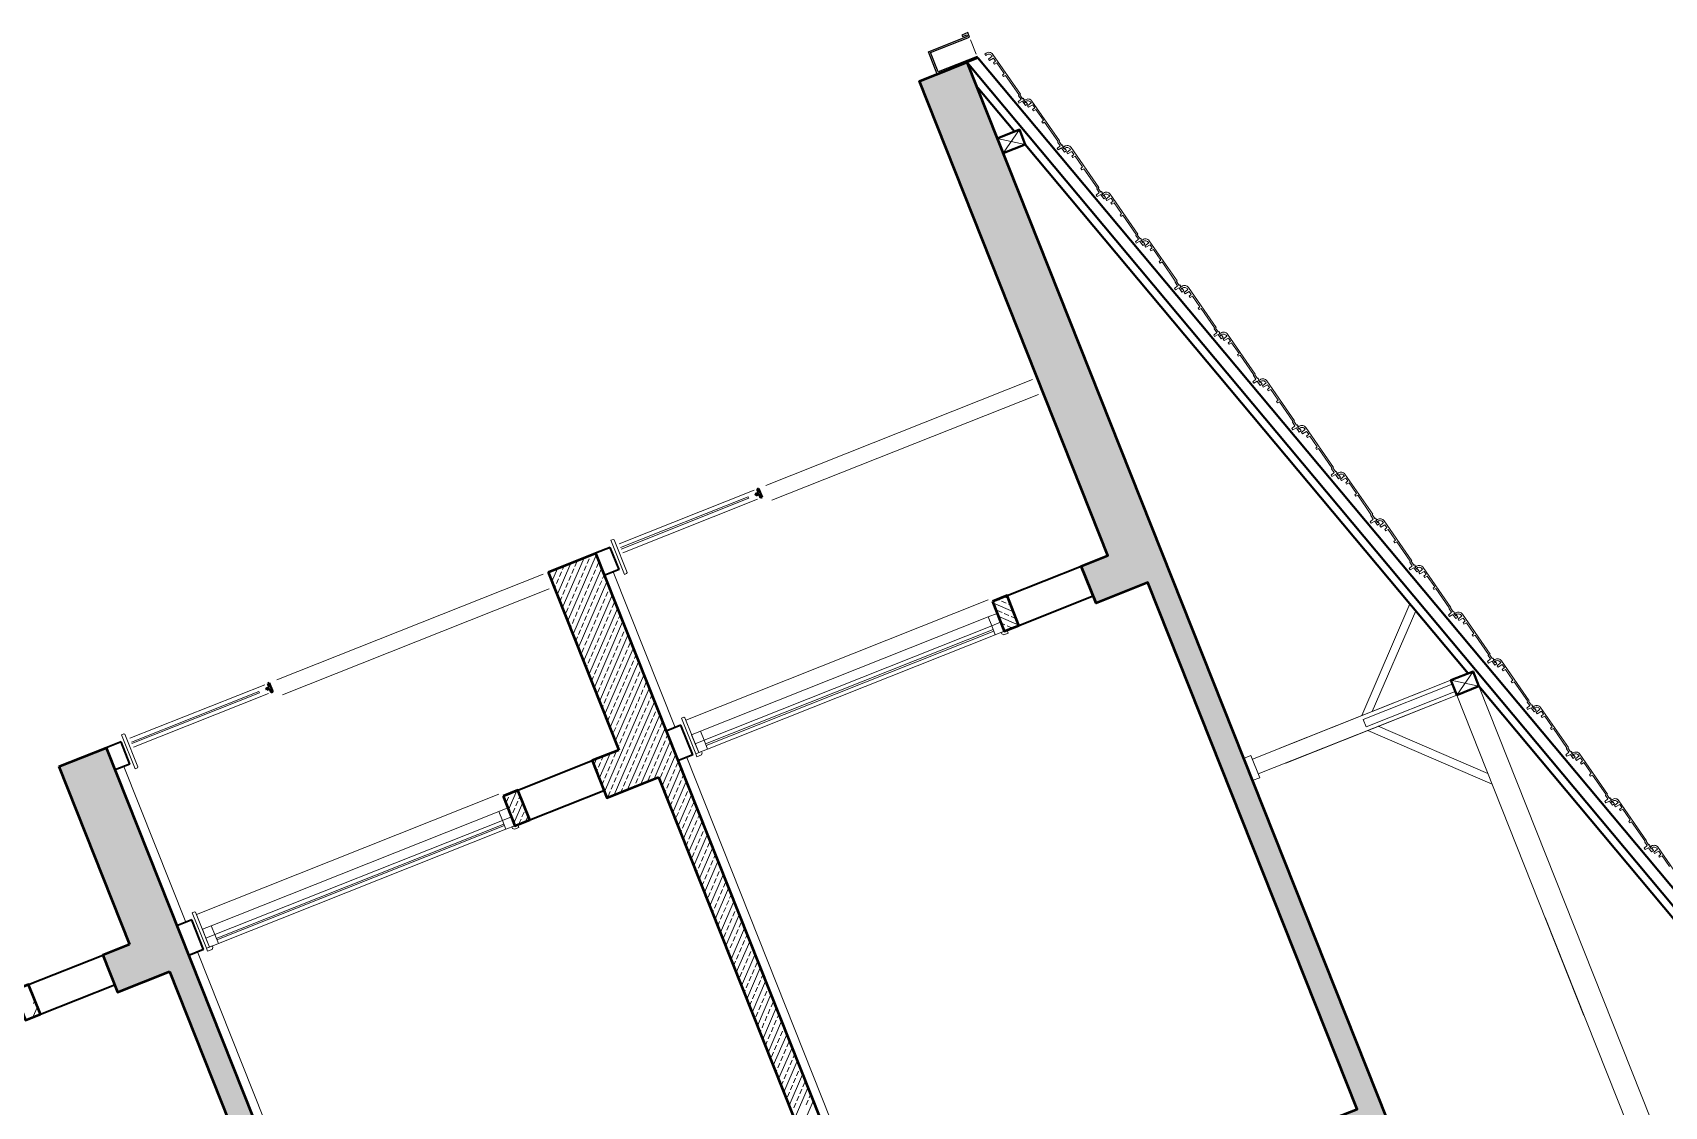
# Model space of a CAD drawing. Header units: millimetres. Extents: x 1852829 to 1882754, y -270850 to -231658.
# Drawn here: x 1866174.4 to 1866430.1, y -233387.8 to -233219.6 of the extents above; entities that cross this region are included whole.
import ezdxf

# ---------------------------------------------------------------- set-up
doc = ezdxf.new("R2010")
doc.units = ezdxf.units.MM
for name, color, linetype, lineweight in [('a_ba', 6, 'Continuous', 50), ('a_doğrama', 251, 'Continuous', 20), ('a_duvar', 251, 'Continuous', 35), ('a_görünüş', 32, 'Continuous', 25), ('a_görünüş_ince', 8, 'Continuous', 20), ('a_görünüş_kalın', 20, 'Continuous', 40), ('a_hatch_ba', 252, 'Continuous', 13), ('a_kaplama', 40, 'Continuous', 15), ('a_ölçü_iç', 3, 'Continuous', 9)]:
    doc.layers.add(name, color=color, linetype=linetype, lineweight=lineweight)
pattern_1 = [(156.67585543, (125329.7395, -480253.9894), (-0.6285428483, -1.4577688904), []), (156.67585543, (125329.3249, -480252.9463), (-0.6285428483, -1.4577688904), [0.79375, -0.396875])]

# ---------------------------------------------------------------- blocks, each defined once
blk = doc.blocks.new('vaziyet_kesit_2')
at = {"layer": 'a_hatch_ba'}
h = blk.add_hatch(dxfattribs=at)
h.set_pattern_fill('ANSI33', color=256, scale=0.25, angle=111.6759)
h.set_pattern_definition(pattern_1)
h.paths.add_polyline_path([(443.73, -145.12), (511.6, -315.88), (508.11, -317.26), (505.34, -310.29), (497.21, -313.52), (494.9, -307.71), (503.03, -304.48), (445.32, -159.28), (437.19, -162.51), (434.88, -156.71), (443.01, -153.47), (440.24, -146.5)])
h.paths.add_polyline_path([(388.7, -257.11), (385.93, -250.14), (389.42, -248.76), (490.99, -504.31), (483.55, -507.27), (454.01, -432.92), (449.82, -434.59), (447.52, -428.78), (455.65, -425.55), (422.87, -343.07), (414.74, -346.3), (412.43, -340.49), (420.56, -337.26), (391.01, -262.92), (382.88, -266.15), (380.57, -260.34)])
h.paths.add_polyline_path([(267.53, 57.91), (369.1, -197.65), (365.62, -199.03), (362.85, -192.06), (354.72, -195.29), (352.41, -189.49), (360.54, -186.25), (330.99, -111.91), (322.86, -115.14), (320.55, -109.33), (328.68, -106.1), (295.9, -23.63), (287.77, -26.86), (285.46, -21.05), (289.64, -19.39), (260.09, 54.95)])
h = blk.add_hatch(dxfattribs=at)
h.set_pattern_fill('ANSI33', color=256, scale=0.25, angle=111.6759)
h.set_pattern_definition(pattern_1)
h.paths.add_polyline_path([(273.85, -25.67), (275.69, -30.32), (273.37, -31.24), (271.52, -26.59)])
h = blk.add_hatch(dxfattribs=at)
h.set_pattern_fill('ANSI33', color=256, scale=0.25, angle=111.6759)
h.set_pattern_definition(pattern_1)
h.paths.add_polyline_path([(132.66, -49.5), (215.77, -258.59), (212.28, -259.98), (209.51, -253.01), (201.38, -256.24), (199.07, -250.43), (207.21, -247.2), (177.66, -172.85), (169.53, -176.09), (167.22, -170.28), (175.35, -167.05), (142.57, -84.57), (134.44, -87.8), (132.13, -82), (136.31, -80.33), (125.23, -52.45)])
at = {"layer": 'a_ba'}
for p, q in [((262.88, 56.06), (267.53, 57.91)), ((267.53, 57.91), (369.1, -197.65)), ((209.33, -19.03), (292.44, -228.12)), ((201.9, -21.98), (212.98, -49.86)), ((132.66, -49.5), (215.77, -258.59)), ((125.23, -52.45), (136.31, -80.33)), ((219.23, -54.1), (252.01, -136.57)), ((142.57, -84.57), (175.35, -167.05))]:
    blk.add_line(p, q, dxfattribs=at)
for points in [[(369.1, -197.65), (365.62, -199.03), (362.85, -192.06), (354.72, -195.29), (352.41, -189.49), (360.54, -186.25), (330.99, -111.91), (322.86, -115.14), (320.55, -109.33), (328.68, -106.1), (295.9, -23.63), (287.77, -26.86), (285.46, -21.05), (289.64, -19.39), (260.09, 54.95), (267.53, 57.91)], [(201.9, -21.98), (209.33, -19.03)], [(125.23, -52.45), (132.66, -49.5)], [(212.98, -49.86), (208.79, -51.52), (211.1, -57.33), (219.23, -54.1)], [(136.31, -80.33), (132.13, -82), (134.44, -87.8), (142.57, -84.57)]]:
    blk.add_lwpolyline(points, dxfattribs=at)
for points in [[(271.52, -26.59), (273.37, -31.24), (275.69, -30.32), (273.85, -25.67)], [(194.86, -57.06), (196.7, -61.71), (199.03, -60.79), (197.18, -56.14)], [(118.19, -87.54), (120.04, -92.18), (122.36, -91.26), (120.51, -86.61)]]:
    blk.add_lwpolyline(points, close=True, dxfattribs=at)
at = {"layer": 'a_doğrama'}
for points in [[(233.26, -10.19), (213.28, -18.13)], [(233.26, -10.19), (233.35, -10.42)], [(233.35, -10.42), (213.37, -18.36)], [(271.65, -30.98), (226.58, -48.89)], [(271.74, -31.21), (226.67, -49.13)], [(156.59, -40.66), (136.61, -48.6)], [(156.68, -40.89), (136.7, -48.84)], [(156.59, -40.66), (156.68, -40.89)], [(194.99, -61.45), (149.91, -79.37)], [(195.08, -61.68), (150.01, -79.6)]]:
    blk.add_lwpolyline(points, dxfattribs=at)
for points in [[(271.42, -30.4), (270.87, -29.01), (272.26, -28.45), (272.81, -29.84)], [(271.97, -31.79), (271.42, -30.4), (272.81, -29.84), (273.37, -31.24)], [(273, -31.66), (272.9, -31.42), (273.83, -31.05), (274.02, -31.52), (273.32, -31.8)], [(224.96, -48.87), (224.4, -47.47), (225.8, -46.92), (226.35, -48.31)], [(225.51, -50.26), (224.96, -48.87), (226.35, -48.31), (226.9, -49.71)], [(226.07, -50.31), (225.97, -50.08), (225.05, -50.45), (225.23, -50.91), (225.93, -50.63)], [(194.75, -60.87), (194.2, -59.48), (195.59, -58.92), (196.15, -60.32)], [(195.31, -62.26), (194.75, -60.87), (196.15, -60.32), (196.7, -61.71)], [(196.33, -62.13), (196.24, -61.9), (197.17, -61.53), (197.35, -61.99), (196.65, -62.27)], [(148.29, -79.34), (147.74, -77.94), (149.13, -77.39), (149.68, -78.78)], [(148.84, -80.73), (148.29, -79.34), (149.68, -78.78), (150.24, -80.18)], [(149.4, -80.78), (149.31, -80.55), (148.38, -80.92), (148.56, -81.38), (149.26, -81.1)]]:
    blk.add_lwpolyline(points, close=True, dxfattribs=at)
at = {"layer": 'a_duvar'}
for p, q in [((213.04, -21.59), (211.65, -18.1)), ((273.85, -25.67), (285.46, -21.05)), ((273.37, -31.24), (271.52, -26.59)), ((275.69, -30.32), (287.31, -25.7)), ((224.58, -50.63), (222.73, -45.98)), ((136.37, -52.06), (134.99, -48.58)), ((197.18, -56.14), (208.79, -51.52)), ((199.03, -60.79), (210.64, -56.17)), ((196.7, -61.71), (194.86, -57.06)), ((147.91, -81.1), (146.07, -76.46))]:
    blk.add_line(p, q, dxfattribs=at)
for points in [[(211.65, -18.1), (209.33, -19.03)], [(213.04, -21.59), (210.72, -22.51)], [(222.73, -45.98), (220.41, -46.91)], [(134.99, -48.58), (132.66, -49.5)], [(224.58, -50.63), (222.26, -51.55)], [(136.37, -52.06), (134.05, -52.98)], [(146.07, -76.46), (143.74, -77.38)], [(147.91, -81.1), (145.59, -82.03)], [(120.51, -86.61), (132.13, -82)], [(122.36, -91.26), (133.98, -86.64)]]:
    blk.add_lwpolyline(points, dxfattribs=at)
at = {"layer": 'a_görünüş'}
for points in [[(269.24, 58.59), (262.88, 56.06), (261.5, 59.55), (267.62, 61.98)], [(269.15, 58.82), (263.02, 56.39), (261.82, 59.41), (267.95, 61.84)], [(267.67, 62.54), (266.74, 62.17), (266.83, 61.94), (267.53, 62.21), (267.62, 61.98)], [(267.95, 61.84), (267.67, 62.54)], [(269.24, 58.59), (269.15, 58.82)]]:
    blk.add_lwpolyline(points, dxfattribs=at)
at = {"layer": 'a_görünüş_ince', "lineweight": 20}
for p, q in [((273.2, 43.64), (275.76, 47.35)), ((272.28, 45.96), (276.68, 45.03)), ((329.41, -44.47), (336.96, -26.97)), ((337.86, -28.04), (331.06, -43.81)), ((344.28, -41.25), (346.84, -37.54)), ((344.28, -41.25), (346.84, -37.54)), ((316.58, -49.57), (343.35, -38.93)), ((343.58, -39.51), (329.65, -45.05)), ((330.11, -46.21), (344.05, -40.67)), ((343.35, -38.93), (347.76, -39.87)), ((343.35, -38.93), (347.76, -39.87)), ((317.5, -51.89), (344.28, -41.25)), ((329.65, -45.05), (330.11, -46.21)), ((330.34, -46.79), (349.82, -55.19)), ((349.16, -53.55), (331.98, -46.14)), ((312.04, -50.7), (310.88, -51.16)), ((312.04, -50.7), (310.88, -51.16)), ((313.43, -54.19), (312.04, -50.7)), ((312.04, -50.7), (313.43, -54.19)), ((310.88, -51.16), (312.22, -54.53)), ((312.26, -54.65), (310.93, -51.28)), ((313.43, -54.19), (312.26, -54.65)), ((313.43, -54.19), (312.26, -54.65))]:
    blk.add_line(p, q, dxfattribs=at)
at = {"layer": 'a_görünüş_ince'}
for points in [[(268.11, 61.44), (269, 59.19)], [(236.05, -8.41), (277.81, 8.19)], [(236.97, -10.73), (278.74, 5.87)], [(213.05, -17.55), (234.19, -9.15)], [(213.6, -18.94), (234.74, -10.54)], [(159.38, -38.88), (201.15, -22.28)], [(160.3, -41.2), (202.07, -24.6)], [(270.87, -26.31), (223.48, -45.15)], [(270.87, -29.01), (225.8, -46.92)], [(271.42, -30.4), (226.35, -48.31)], [(271.97, -31.79), (226.9, -49.71)], [(136.38, -48.02), (157.52, -39.62)], [(136.94, -49.42), (158.08, -41.01)], [(194.21, -56.78), (146.81, -75.62)], [(194.2, -59.48), (149.13, -77.39)], [(194.75, -60.87), (149.68, -78.78)], [(195.31, -62.26), (150.24, -80.18)]]:
    blk.add_lwpolyline(points, dxfattribs=at)
at = {"layer": 'a_görünüş_ince', "flags": 128}
for points in [[(271.84, 57.58), (272.23, 57.79), (273.39, 56.12), (273.13, 55.89), (273.27, 55.68), (273.58, 55.84), (275.67, 52.84), (275.63, 52.66), (276.02, 52.11), (275.55, 51.69), (275.69, 51.48), (276.25, 51.78), (276.7, 51.12), (277.01, 51.34), (276.8, 51.64), (276.69, 51.57), (276.41, 51.98), (276.51, 52.05), (276.37, 52.26), (276.27, 52.19), (275.84, 52.8), (275.94, 52.88), (271.6, 59.14, 0.414214), (270.55, 59.33), (270.35, 59.19), (270.49, 58.98), (270.59, 59.05, -0.414214), (271.46, 58.9), (271.49, 58.86), (270.92, 58.37), (271.06, 58.16), (271.72, 58.52), (272.03, 58.07), (271.7, 57.79), (271.84, 57.58), (271.7, 57.79)], [(277.97, 50.27), (278.36, 50.48), (279.52, 48.81), (279.26, 48.58), (279.41, 48.38), (279.71, 48.53), (281.8, 45.53), (281.77, 45.35), (282.15, 44.8), (281.68, 44.38), (281.82, 44.18), (282.38, 44.47), (282.83, 43.81), (283.14, 44.03), (282.93, 44.33), (282.83, 44.26), (282.54, 44.67), (282.64, 44.75), (282.5, 44.95), (282.4, 44.88), (281.97, 45.5), (282.07, 45.57), (277.73, 51.83, 0.414214), (276.69, 52.02), (276.48, 51.88), (276.62, 51.67), (276.72, 51.75, -0.414214), (277.59, 51.59), (277.62, 51.55), (277.05, 51.06), (277.19, 50.85), (277.85, 51.22), (278.16, 50.77), (277.83, 50.48), (277.97, 50.27), (277.83, 50.48)], [(284.11, 42.96), (284.49, 43.18), (285.65, 41.51), (285.4, 41.27), (285.54, 41.07), (285.85, 41.22), (287.93, 38.22), (287.9, 38.05), (288.28, 37.49), (287.81, 37.07), (287.95, 36.87), (288.51, 37.16), (288.97, 36.5), (289.27, 36.72), (289.06, 37.03), (288.96, 36.96), (288.67, 37.37), (288.78, 37.44), (288.63, 37.64), (288.53, 37.57), (288.1, 38.19), (288.21, 38.26), (283.86, 44.53, 0.414214), (282.82, 44.71), (282.61, 44.57), (282.75, 44.37), (282.86, 44.44, -0.414214), (283.73, 44.28), (283.75, 44.24), (283.18, 43.75), (283.32, 43.54), (283.98, 43.91), (284.3, 43.46), (283.96, 43.17), (284.11, 42.96), (283.96, 43.17)], [(290.24, 35.66), (290.62, 35.87), (291.78, 34.2), (291.53, 33.96), (291.67, 33.76), (291.98, 33.92), (294.06, 30.91), (294.03, 30.74), (294.41, 30.18), (293.94, 29.76), (294.08, 29.56), (294.64, 29.85), (295.1, 29.2), (295.41, 29.41), (295.19, 29.72), (295.09, 29.65), (294.8, 30.06), (294.91, 30.13), (294.76, 30.33), (294.66, 30.26), (294.23, 30.88), (294.34, 30.95), (289.99, 37.22, 0.414214), (288.95, 37.41), (288.74, 37.26), (288.89, 37.06), (288.99, 37.13, -0.414214), (289.86, 36.97), (289.89, 36.93), (289.31, 36.44), (289.46, 36.24), (290.12, 36.6), (290.43, 36.15), (290.1, 35.86), (290.24, 35.66), (290.1, 35.86)], [(296.37, 28.35), (296.76, 28.56), (297.91, 26.89), (297.66, 26.66), (297.8, 26.45), (298.11, 26.61), (300.19, 23.6), (300.16, 23.43), (300.54, 22.88), (300.07, 22.46), (300.22, 22.25), (300.77, 22.54), (301.23, 21.89), (301.54, 22.1), (301.32, 22.41), (301.22, 22.34), (300.94, 22.75), (301.04, 22.82), (300.9, 23.03), (300.79, 22.95), (300.37, 23.57), (300.47, 23.64), (296.12, 29.91, 0.414214), (295.08, 30.1), (294.87, 29.95), (295.02, 29.75), (295.12, 29.82, -0.414214), (295.99, 29.66), (296.02, 29.62), (295.44, 29.13), (295.59, 28.93), (296.25, 29.29), (296.56, 28.84), (296.23, 28.55), (296.37, 28.35), (296.23, 28.55)], [(302.5, 21.04), (302.89, 21.25), (304.04, 19.58), (303.79, 19.35), (303.93, 19.14), (304.24, 19.3), (306.32, 16.29), (306.29, 16.12), (306.68, 15.57), (306.21, 15.15), (306.35, 14.94), (306.91, 15.23), (307.36, 14.58), (307.67, 14.79), (307.46, 15.1), (307.35, 15.03), (307.07, 15.44), (307.17, 15.51), (307.03, 15.72), (306.92, 15.65), (306.5, 16.26), (306.6, 16.33), (302.26, 22.6, 0.414214), (301.21, 22.79), (301.01, 22.65), (301.15, 22.44), (301.25, 22.51, -0.414214), (302.12, 22.35), (302.15, 22.32), (301.58, 21.82), (301.72, 21.62), (302.38, 21.98), (302.69, 21.53), (302.36, 21.24), (302.5, 21.04), (302.36, 21.24)], [(308.63, 13.73), (309.02, 13.94), (310.18, 12.27), (309.92, 12.04), (310.06, 11.83), (310.37, 11.99), (312.46, 8.99), (312.42, 8.81), (312.81, 8.26), (312.34, 7.84), (312.48, 7.63), (313.04, 7.93), (313.49, 7.27), (313.8, 7.48), (313.59, 7.79), (313.48, 7.72), (313.2, 8.13), (313.3, 8.2), (313.16, 8.41), (313.06, 8.34), (312.63, 8.95), (312.73, 9.03), (308.39, 15.29, 0.414214), (307.34, 15.48), (307.14, 15.34), (307.28, 15.13), (307.38, 15.2, -0.414214), (308.25, 15.05), (308.28, 15.01), (307.71, 14.52), (307.85, 14.31), (308.51, 14.67), (308.82, 14.22), (308.49, 13.94), (308.63, 13.73), (308.49, 13.94)], [(314.76, 6.42), (315.15, 6.63), (316.31, 4.96), (316.05, 4.73), (316.2, 4.52), (316.5, 4.68), (318.59, 1.68), (318.56, 1.5), (318.94, 0.95), (318.47, 0.53), (318.61, 0.33), (319.17, 0.62), (319.62, -0.04), (319.93, 0.18), (319.72, 0.48), (319.62, 0.41), (319.33, 0.82), (319.43, 0.89), (319.29, 1.1), (319.19, 1.03), (318.76, 1.65), (318.86, 1.72), (314.52, 7.98, 0.414214), (313.48, 8.17), (313.27, 8.03), (313.41, 7.82), (313.52, 7.9, -0.414214), (314.38, 7.74), (314.41, 7.7), (313.84, 7.21), (313.98, 7), (314.64, 7.37), (314.96, 6.92), (314.62, 6.63), (314.76, 6.42), (314.62, 6.63)], [(320.9, -0.89), (321.28, -0.68), (322.44, -2.34), (322.19, -2.58), (322.33, -2.78), (322.64, -2.63), (324.72, -5.63), (324.69, -5.81), (325.07, -6.36), (324.6, -6.78), (324.74, -6.98), (325.3, -6.69), (325.76, -7.35), (326.06, -7.13), (325.85, -6.82), (325.75, -6.9), (325.46, -6.48), (325.57, -6.41), (325.42, -6.21), (325.32, -6.28), (324.89, -5.66), (325, -5.59), (320.65, 0.67, 0.414214), (319.61, 0.86), (319.4, 0.72), (319.54, 0.52), (319.65, 0.59, -0.414214), (320.52, 0.43), (320.54, 0.39), (319.97, -0.1), (320.11, -0.31), (320.77, 0.06), (321.09, -0.39), (320.75, -0.68), (320.9, -0.89), (320.75, -0.68)], [(327.03, -8.19), (327.41, -7.98), (328.57, -9.65), (328.32, -9.89), (328.46, -10.09), (328.77, -9.94), (330.85, -12.94), (330.82, -13.11), (331.2, -13.67), (330.73, -14.09), (330.88, -14.29), (331.43, -14), (331.89, -14.65), (332.2, -14.44), (331.98, -14.13), (331.88, -14.2), (331.59, -13.79), (331.7, -13.72), (331.55, -13.52), (331.45, -13.59), (331.02, -12.97), (331.13, -12.9), (326.78, -6.63, 0.414214), (325.74, -6.45), (325.53, -6.59), (325.68, -6.79), (325.78, -6.72, -0.414214), (326.65, -6.88), (326.68, -6.92), (326.1, -7.41), (326.25, -7.61), (326.91, -7.25), (327.22, -7.7), (326.89, -7.99), (327.03, -8.19), (326.89, -7.99)], [(333.16, -15.5), (333.55, -15.29), (334.7, -16.96), (334.45, -17.19), (334.59, -17.4), (334.9, -17.24), (336.98, -20.25), (336.95, -20.42), (337.33, -20.97), (336.86, -21.39), (337.01, -21.6), (337.56, -21.31), (338.02, -21.96), (338.33, -21.75), (338.11, -21.44), (338.01, -21.51), (337.73, -21.1), (337.83, -21.03), (337.69, -20.82), (337.58, -20.9), (337.16, -20.28), (337.26, -20.21), (332.91, -13.94, 0.414214), (331.87, -13.75), (331.67, -13.9), (331.81, -14.1), (331.91, -14.03, -0.414214), (332.78, -14.19), (332.81, -14.23), (332.23, -14.72), (332.38, -14.92), (333.04, -14.56), (333.35, -15.01), (333.02, -15.3), (333.16, -15.5), (333.02, -15.3)], [(339.29, -22.81), (339.68, -22.6), (340.84, -24.27), (340.58, -24.5), (340.72, -24.71), (341.03, -24.55), (343.11, -27.56), (343.08, -27.73), (343.47, -28.28), (343, -28.7), (343.14, -28.91), (343.7, -28.62), (344.15, -29.27), (344.46, -29.06), (344.25, -28.75), (344.14, -28.82), (343.86, -28.41), (343.96, -28.34), (343.82, -28.13), (343.72, -28.2), (343.29, -27.59), (343.39, -27.52), (339.05, -21.25, 0.414214), (338, -21.06), (337.8, -21.2), (337.94, -21.41), (338.04, -21.34, -0.414214), (338.91, -21.5), (338.94, -21.53), (338.37, -22.03), (338.51, -22.23), (339.17, -21.87), (339.48, -22.32), (339.15, -22.61), (339.29, -22.81), (339.15, -22.61)], [(345.42, -30.12), (345.81, -29.91), (346.97, -31.58), (346.71, -31.81), (346.85, -32.02), (347.16, -31.86), (349.25, -34.87), (349.21, -35.04), (349.6, -35.59), (349.13, -36.01), (349.27, -36.22), (349.83, -35.92), (350.28, -36.58), (350.59, -36.37), (350.38, -36.06), (350.27, -36.13), (349.99, -35.72), (350.09, -35.65), (349.95, -35.44), (349.85, -35.51), (349.42, -34.9), (349.52, -34.83), (345.18, -28.56, 0.414214), (344.13, -28.37), (343.93, -28.51), (344.07, -28.72), (344.17, -28.65, -0.414214), (345.04, -28.8), (345.07, -28.84), (344.5, -29.33), (344.64, -29.54), (345.3, -29.18), (345.61, -29.63), (345.28, -29.91), (345.42, -30.12), (345.28, -29.91)], [(351.55, -37.43), (351.94, -37.22), (353.1, -38.89), (352.84, -39.12), (352.99, -39.33), (353.29, -39.17), (355.38, -42.17), (355.35, -42.35), (355.73, -42.9), (355.26, -43.32), (355.4, -43.53), (355.96, -43.23), (356.41, -43.89), (356.72, -43.67), (356.51, -43.37), (356.41, -43.44), (356.12, -43.03), (356.22, -42.96), (356.08, -42.75), (355.98, -42.82), (355.55, -42.21), (355.65, -42.13), (351.31, -35.87, 0.414214), (350.27, -35.68), (350.06, -35.82), (350.2, -36.03), (350.31, -35.96, -0.414214), (351.18, -36.11), (351.2, -36.15), (350.63, -36.64), (350.77, -36.85), (351.43, -36.48), (351.75, -36.94), (351.41, -37.22), (351.55, -37.43), (351.41, -37.22)], [(357.69, -44.74), (358.07, -44.53), (359.23, -46.2), (358.98, -46.43), (359.12, -46.63), (359.43, -46.48), (361.51, -49.48), (361.48, -49.66), (361.86, -50.21), (361.39, -50.63), (361.53, -50.83), (362.09, -50.54), (362.55, -51.2), (362.85, -50.98), (362.64, -50.67), (362.54, -50.75), (362.25, -50.34), (362.36, -50.26), (362.21, -50.06), (362.11, -50.13), (361.68, -49.51), (361.79, -49.44), (357.44, -43.18, 0.414214), (356.4, -42.99), (356.19, -43.13), (356.33, -43.34), (356.44, -43.26, -0.414214), (357.31, -43.42), (357.33, -43.46), (356.76, -43.95), (356.9, -44.16), (357.56, -43.79), (357.88, -44.24), (357.54, -44.53), (357.69, -44.74), (357.54, -44.53)], [(363.82, -52.05), (364.2, -51.83), (365.36, -53.5), (365.11, -53.74), (365.25, -53.94), (365.56, -53.79), (367.64, -56.79), (367.61, -56.96), (367.99, -57.52), (367.52, -57.94), (367.67, -58.14), (368.22, -57.85), (368.68, -58.51), (368.99, -58.29), (368.77, -57.98), (368.67, -58.05), (368.38, -57.64), (368.49, -57.57), (368.34, -57.37), (368.24, -57.44), (367.81, -56.82), (367.92, -56.75), (363.57, -50.48, 0.414214), (362.53, -50.3), (362.32, -50.44), (362.47, -50.64), (362.57, -50.57, -0.414214), (363.44, -50.73), (363.47, -50.77), (362.89, -51.26), (363.04, -51.47), (363.7, -51.1), (364.01, -51.55), (363.68, -51.84), (363.82, -52.05), (363.68, -51.84)], [(369.95, -59.35), (370.34, -59.14), (371.49, -60.81), (371.24, -61.05), (371.38, -61.25), (371.69, -61.09), (373.77, -64.1), (373.74, -64.27), (374.12, -64.83), (373.65, -65.25), (373.8, -65.45), (374.35, -65.16), (374.81, -65.81), (375.12, -65.6), (374.9, -65.29), (374.8, -65.36), (374.52, -64.95), (374.62, -64.88), (374.48, -64.68), (374.37, -64.75), (373.95, -64.13), (374.05, -64.06), (369.7, -57.79, 0.414214), (368.66, -57.6), (368.46, -57.75), (368.6, -57.95), (368.7, -57.88, -0.414214), (369.57, -58.04), (369.6, -58.08), (369.03, -58.57), (369.17, -58.77), (369.83, -58.41), (370.14, -58.86), (369.81, -59.15), (369.95, -59.35), (369.81, -59.15)], [(380.18, -71.37), (375.84, -65.1, 0.414214), (374.79, -64.91), (374.59, -65.05), (374.73, -65.26), (374.83, -65.19, -0.414214), (375.7, -65.35), (375.73, -65.39), (375.16, -65.88), (375.3, -66.08), (375.96, -65.72), (376.27, -66.17), (375.94, -66.46), (376.08, -66.66), (375.94, -66.46)]]:
    blk.add_lwpolyline(points, format="xyb", dxfattribs=at)
at = {"layer": 'a_görünüş_ince', "lineweight": 20}
for points in [[(343.35, -38.93), (312.27, -51.28)], [(343.35, -38.93), (312.27, -51.28)], [(347.76, -39.87), (398.64, -167.88)], [(344.28, -41.25), (313.2, -53.6)], [(344.28, -41.25), (313.2, -53.6)], [(364.22, -91.44), (344.28, -41.25)], [(358.13, -76.1), (395.16, -169.27)]]:
    blk.add_lwpolyline(points, dxfattribs=at)
at = {"layer": 'a_görünüş_ince', "flags": 128}
blk.add_lwpolyline([(376.08, -66.66), (376.47, -66.45), (377.63, -68.12)], dxfattribs=at)
at = {"layer": 'a_görünüş_kalın'}
for p, q in [((234.88, -9.54), (234.65, -8.96)), ((235.44, -10.26), (234.89, -8.87)), ((235.21, -10.36), (234.98, -9.78)), ((158.22, -40.02), (157.99, -39.44)), ((158.77, -40.74), (158.22, -39.34)), ((158.54, -40.83), (158.31, -40.25))]:
    blk.add_line(p, q, dxfattribs=at)
for points in [[(267.53, 57.91), (269.24, 58.59)], [(267.53, 57.91), (440.63, -148.84)], [(269.24, 58.59), (440.44, -145.89)], [(269, 54.2), (274.99, 47.04)], [(276.68, 45.03), (346.07, -37.85)], [(234.51, -9.96), (234.42, -9.73), (234.88, -9.54)], [(234.51, -9.96), (234.98, -9.78)], [(234.65, -8.96), (234.89, -8.87)], [(235.21, -10.36), (235.44, -10.26)], [(157.85, -40.43), (157.75, -40.2), (158.22, -40.02)], [(157.85, -40.43), (158.31, -40.25)], [(157.99, -39.44), (158.22, -39.34)], [(158.54, -40.83), (158.77, -40.74)], [(347.76, -39.87), (440.89, -151.09)]]:
    blk.add_lwpolyline(points, dxfattribs=at)
for points in [[(276.68, 45.03), (275.76, 47.35), (272.28, 45.96), (273.2, 43.64)], [(347.76, -39.87), (346.84, -37.54), (343.35, -38.93), (344.28, -41.25)], [(346.84, -37.54), (347.76, -39.87), (344.28, -41.25), (343.35, -38.93)]]:
    blk.add_lwpolyline(points, close=True, dxfattribs=at)
at = {"layer": 'a_hatch_ba', "linetype": 'Continuous'}
for p, q in [((204.14, -27.63), (207.54, -19.74)), ((204.97, -29.72), (209.45, -19.33)), ((206.09, -21.1), (206.4, -20.37)), ((208.02, -20.64), (208.33, -19.91)), ((208.49, -19.54), (208.58, -19.32)), ((202.07, -22.41), (202.07, -22.39)), ((202.23, -22.03), (202.33, -21.81)), ((202.48, -23.46), (203.37, -21.4)), ((203.31, -25.54), (205.46, -20.57)), ((203.69, -22.66), (204, -21.93)), ((204.16, -21.57), (204.41, -20.98)), ((205.15, -23.29), (205.46, -22.56)), ((205.62, -22.19), (205.93, -21.47)), ((205.8, -31.8), (210.28, -21.41)), ((207.08, -22.82), (207.39, -22.09)), ((207.55, -21.73), (207.86, -21)), ((208.53, -23.45), (208.85, -22.72)), ((209.01, -22.36), (209.32, -21.63)), ((209.48, -21.26), (209.79, -20.54)), ((210.46, -22.99), (210.69, -22.46)), ((202.9, -24.5), (203.06, -24.12)), ((203.22, -23.75), (203.53, -23.02)), ((204.2, -25.47), (204.52, -24.75)), ((204.68, -24.38), (204.99, -23.65)), ((205.66, -26.1), (205.98, -25.37)), ((206.13, -25.01), (206.45, -24.28)), ((206.61, -23.92), (206.92, -23.19)), ((206.63, -33.89), (211.11, -23.5)), ((207.59, -25.64), (207.91, -24.91)), ((208.06, -24.54), (208.38, -23.82)), ((209.05, -26.27), (209.36, -25.54)), ((209.52, -25.17), (209.83, -24.44)), ((209.99, -24.08), (210.31, -23.35)), ((210.98, -25.8), (211.29, -25.07)), ((211.45, -24.71), (211.52, -24.54)), ((203.73, -26.57), (204.05, -25.84)), ((204.72, -28.29), (205.03, -27.56)), ((205.19, -27.2), (205.51, -26.47)), ((206.65, -27.82), (206.96, -27.1)), ((207.12, -26.73), (207.43, -26)), ((207.46, -35.97), (211.94, -25.58)), ((208.11, -28.45), (208.42, -27.72)), ((208.29, -38.06), (212.77, -27.67)), ((208.58, -27.36), (208.89, -26.63)), ((210.04, -27.99), (210.35, -27.26)), ((210.51, -26.89), (210.82, -26.17)), ((211.49, -28.62), (211.81, -27.89)), ((211.96, -27.52), (212.28, -26.79)), ((204.55, -28.67), (204.56, -28.65)), ((205.38, -30.76), (205.55, -30.38)), ((205.71, -30.01), (206.02, -29.28)), ((206.18, -28.92), (206.49, -28.19)), ((207.16, -30.64), (207.48, -29.91)), ((207.64, -29.55), (207.95, -28.82)), ((208.62, -31.27), (208.94, -30.54)), ((209.09, -30.17), (209.41, -29.45)), ((209.12, -40.15), (213.59, -29.76)), ((209.56, -29.08), (209.88, -28.35)), ((210.55, -30.8), (210.86, -30.07)), ((211.02, -29.71), (211.34, -28.98)), ((212.48, -30.34), (212.79, -29.61)), ((212.95, -29.25), (213.18, -28.71)), ((206.22, -32.83), (206.54, -32.1)), ((206.69, -31.73), (207.01, -31)), ((207.68, -33.45), (207.99, -32.73)), ((208.15, -32.36), (208.46, -31.63)), ((209.61, -32.99), (209.92, -32.26)), ((209.94, -42.23), (214.42, -31.84)), ((210.08, -31.9), (210.39, -31.17)), ((211.07, -33.62), (211.38, -32.89)), ((211.54, -32.53), (211.85, -31.8)), ((212.01, -31.43), (212.32, -30.7)), ((212.99, -33.15), (213.31, -32.42)), ((213.47, -32.06), (213.78, -31.33)), ((213.94, -30.97), (214.01, -30.8)), ((214.45, -33.78), (214.77, -33.05)), ((207.04, -34.93), (207.05, -34.91)), ((207.21, -34.55), (207.52, -33.82)), ((208.19, -36.27), (208.51, -35.54)), ((208.66, -35.18), (208.98, -34.45)), ((209.14, -34.08), (209.45, -33.35)), ((210.12, -35.81), (210.44, -35.08)), ((210.59, -34.71), (210.91, -33.98)), ((210.77, -44.32), (215.25, -33.93)), ((211.58, -36.43), (211.89, -35.7)), ((212.05, -35.34), (212.37, -34.61)), ((212.52, -34.25), (212.84, -33.52)), ((213.51, -35.97), (213.82, -35.24)), ((213.98, -34.88), (214.3, -34.15)), ((215.44, -35.5), (215.67, -34.97)), ((207.87, -37.02), (208.04, -36.63)), ((209.18, -37.99), (209.49, -37.26)), ((209.65, -36.9), (209.97, -36.17)), ((210.64, -38.62), (210.95, -37.89)), ((211.11, -37.53), (211.42, -36.8)), ((211.6, -46.41), (216.08, -36.02)), ((212.43, -48.49), (216.91, -38.1)), ((212.57, -38.16), (212.88, -37.43)), ((213.04, -37.06), (213.35, -36.33)), ((214.02, -38.78), (214.34, -38.06)), ((214.5, -37.69), (214.81, -36.96)), ((214.97, -36.6), (215.28, -35.87)), ((215.95, -38.32), (216.27, -37.59)), ((216.43, -37.23), (216.5, -37.06)), ((208.71, -39.09), (209.02, -38.36)), ((209.69, -40.81), (210.01, -40.08)), ((210.17, -39.71), (210.48, -38.98)), ((210.74, -56.42), (217.74, -40.19)), ((211.15, -41.44), (211.47, -40.71)), ((211.62, -40.34), (211.94, -39.61)), ((212.1, -39.25), (212.41, -38.52)), ((213.08, -40.97), (213.4, -40.24)), ((213.55, -39.88), (213.87, -39.15)), ((214.54, -41.6), (214.85, -40.87)), ((215.01, -40.51), (215.33, -39.78)), ((215.48, -39.41), (215.8, -38.68)), ((216.47, -41.13), (216.78, -40.41)), ((216.94, -40.04), (217.25, -39.31)), ((209.53, -41.19), (209.54, -41.17)), ((210.36, -43.28), (210.52, -42.89)), ((210.68, -42.53), (211, -41.8)), ((212.14, -43.16), (212.45, -42.43)), ((212.28, -56.86), (218.57, -42.28)), ((212.61, -42.06), (212.92, -41.34)), ((213.6, -43.79), (213.91, -43.06)), ((214.07, -42.69), (214.38, -41.96)), ((215.53, -43.32), (215.84, -42.59)), ((216, -42.23), (216.31, -41.5)), ((216.98, -43.95), (217.3, -43.22)), ((217.46, -42.86), (217.77, -42.13)), ((217.93, -41.76), (218.16, -41.23)), ((218.91, -43.48), (218.98, -43.32)), ((211.2, -45.34), (211.51, -44.62)), ((211.67, -44.25), (211.98, -43.52)), ((212.65, -45.97), (212.97, -45.24)), ((213.13, -44.88), (213.44, -44.15)), ((214.11, -46.6), (214.43, -45.87)), ((214.37, -56.04), (219.4, -44.36)), ((214.58, -45.51), (214.9, -44.78)), ((215.05, -44.41), (215.37, -43.69)), ((216.04, -46.14), (216.36, -45.41)), ((216.51, -45.04), (216.83, -44.31)), ((217.97, -45.67), (218.28, -44.94)), ((218.44, -44.58), (218.76, -43.85)), ((219.43, -46.3), (219.74, -45.57)), ((212.02, -47.45), (212.03, -47.43)), ((212.18, -47.07), (212.5, -46.34)), ((213.17, -48.79), (213.48, -48.06)), ((213.64, -47.69), (213.95, -46.97)), ((215.1, -48.32), (215.41, -47.59)), ((215.57, -47.23), (215.88, -46.5)), ((216.45, -55.21), (220.23, -46.45)), ((216.56, -48.95), (216.87, -48.22)), ((217.03, -47.86), (217.34, -47.13)), ((217.5, -46.76), (217.81, -46.04)), ((218.49, -48.49), (218.8, -47.76)), ((218.54, -54.38), (221.06, -48.53)), ((218.96, -47.39), (219.27, -46.66)), ((219.94, -49.12), (220.26, -48.39)), ((220.41, -48.02), (220.64, -47.49)), ((209.91, -54.34), (211.61, -50.41)), ((210.3, -51.44), (210.56, -50.82)), ((212.23, -50.97), (212.54, -50.25)), ((212.85, -49.53), (213.01, -49.15)), ((213.68, -51.6), (214, -50.87)), ((214.16, -50.51), (214.47, -49.78)), ((214.63, -49.42), (214.94, -48.69)), ((215.61, -51.14), (215.93, -50.41)), ((216.08, -50.04), (216.4, -49.32)), ((217.07, -51.77), (217.39, -51.04)), ((217.54, -50.67), (217.86, -49.94)), ((218.01, -49.58), (218.33, -48.85)), ((219, -51.3), (219.31, -50.57)), ((219.47, -50.21), (219.79, -49.48)), ((219.79, -55.49), (221.89, -50.62)), ((220.93, -50.84), (221.24, -50.11)), ((221.4, -49.74), (221.47, -49.58)), ((209.08, -52.25), (209.52, -51.24)), ((209.5, -53.29), (209.67, -52.9)), ((209.83, -52.53), (210.14, -51.8)), ((210.81, -54.25), (211.13, -53.53)), ((211.28, -53.16), (211.6, -52.43)), ((211.75, -52.07), (212.07, -51.34)), ((212.74, -53.79), (213.06, -53.06)), ((213.21, -52.7), (213.53, -51.97)), ((214.2, -54.42), (214.51, -53.69)), ((214.67, -53.32), (214.98, -52.6)), ((215.14, -52.23), (215.46, -51.5)), ((216.13, -53.95), (216.44, -53.22)), ((216.6, -52.86), (216.91, -52.13)), ((218.06, -53.49), (218.37, -52.76)), ((218.53, -52.4), (218.84, -51.67)), ((219.51, -54.12), (219.83, -53.39)), ((219.99, -53.02), (220.3, -52.29)), ((220.46, -51.93), (220.77, -51.2)), ((220.62, -57.58), (222.72, -52.71)), ((221.44, -53.65), (221.76, -52.92)), ((221.92, -52.56), (222.23, -51.83)), ((195.71, -59.21), (197, -56.21)), ((210.34, -55.35), (210.65, -54.62)), ((211.8, -55.98), (212.11, -55.25)), ((212.27, -54.88), (212.58, -54.15)), ((213.32, -56.45), (213.57, -55.88)), ((213.73, -55.51), (214.04, -54.78)), ((215.41, -55.62), (215.5, -55.41)), ((215.66, -55.05), (215.97, -54.32)), ((217.59, -54.58), (217.9, -53.85)), ((220.2, -56.53), (220.34, -56.2)), ((220.5, -55.84), (220.82, -55.11)), ((220.97, -54.75), (221.29, -54.02)), ((221.45, -59.66), (223.55, -54.79)), ((221.96, -56.47), (222.27, -55.74)), ((222.43, -55.37), (222.74, -54.65)), ((222.9, -54.28), (223.13, -53.75)), ((223.89, -56), (223.96, -55.84)), ((194.88, -57.12), (194.92, -57.04)), ((195.38, -57.97), (195.69, -57.24)), ((195.85, -56.88), (195.96, -56.63)), ((196.54, -61.3), (197.94, -58.05)), ((196.84, -58.6), (197.15, -57.87)), ((197.31, -57.51), (197.52, -57.01)), ((211.33, -57.07), (211.64, -56.34)), ((221.03, -58.62), (221.33, -57.93)), ((221.49, -57.56), (221.8, -56.83)), ((222.27, -61.75), (224.37, -56.88)), ((222.47, -59.28), (222.79, -58.55)), ((222.95, -58.19), (223.26, -57.46)), ((223.42, -57.1), (223.73, -56.37)), ((224.4, -58.82), (224.72, -58.09)), ((196.12, -60.25), (196.21, -60.06)), ((196.36, -59.69), (196.68, -58.97)), ((197.35, -61.42), (197.67, -60.69)), ((197.82, -60.32), (198.14, -59.59)), ((198.29, -59.23), (198.35, -59.09)), ((198.38, -61.05), (198.77, -60.14)), ((222, -60.38), (222.32, -59.65)), ((223.1, -63.84), (225.2, -58.97)), ((223.46, -61), (223.77, -60.28)), ((223.93, -59.91), (224.25, -59.18)), ((223.93, -65.92), (226.03, -61.05)), ((224.92, -61.63), (225.23, -60.9)), ((225.39, -60.54), (225.62, -60.01)), ((222.69, -62.79), (222.83, -62.46)), ((222.99, -62.1), (223.3, -61.37)), ((223.98, -63.82), (224.29, -63.09)), ((224.45, -62.73), (224.76, -62)), ((224.76, -68.01), (226.86, -63.14)), ((225.43, -64.45), (225.75, -63.72)), ((225.9, -63.36), (226.22, -62.63)), ((226.38, -62.26), (226.45, -62.1)), ((223.52, -64.88), (223.82, -64.18)), ((224.49, -66.64), (224.8, -65.91)), ((224.96, -65.54), (225.28, -64.81)), ((225.59, -70.09), (227.69, -65.22)), ((226.42, -66.17), (226.73, -65.44)), ((226.89, -65.08), (227.21, -64.35)), ((227.88, -66.8), (228.11, -66.27)), ((225.18, -69.05), (225.32, -68.72)), ((225.48, -68.36), (225.79, -67.63)), ((225.95, -67.26), (226.26, -66.53)), ((226.42, -72.18), (228.52, -67.31)), ((226.93, -68.99), (227.25, -68.26)), ((227.41, -67.89), (227.72, -67.16)), ((228.39, -69.61), (228.71, -68.89)), ((228.86, -68.52), (228.94, -68.35)), ((226.01, -71.14), (226.31, -70.44)), ((226.46, -70.08), (226.78, -69.35)), ((227.25, -74.27), (229.35, -69.4)), ((227.45, -71.8), (227.76, -71.07)), ((227.92, -70.71), (228.24, -69.98)), ((228.08, -76.35), (230.18, -71.48)), ((229.38, -71.34), (229.69, -70.61)), ((226.98, -72.89), (227.29, -72.17)), ((227.96, -74.62), (228.28, -73.89)), ((228.44, -73.52), (228.75, -72.79)), ((228.91, -72.43), (229.22, -71.7)), ((228.91, -78.44), (231.01, -73.57)), ((229.89, -74.15), (230.21, -73.42)), ((230.36, -73.06), (230.59, -72.53)), ((227.66, -75.31), (227.81, -74.98)), ((228.49, -77.4), (228.79, -76.7)), ((228.95, -76.34), (229.26, -75.61)), ((229.42, -75.24), (229.74, -74.52)), ((229.74, -80.53), (231.84, -75.66)), ((230.41, -76.97), (230.72, -76.24)), ((230.88, -75.87), (231.19, -75.14)), ((231.35, -74.78), (231.42, -74.61)), ((229.47, -79.15), (229.78, -78.42)), ((229.94, -78.06), (230.25, -77.33)), ((230.57, -82.61), (232.67, -77.74)), ((230.92, -79.78), (231.24, -79.05)), ((231.39, -78.69), (231.71, -77.96)), ((231.87, -77.59), (232.18, -76.87)), ((232.85, -79.32), (233.08, -78.79)), ((230.15, -81.57), (230.29, -81.24)), ((230.45, -80.87), (230.77, -80.15)), ((231.4, -84.7), (233.5, -79.83)), ((231.91, -81.5), (232.22, -80.77)), ((232.38, -80.41), (232.7, -79.68)), ((233.37, -82.13), (233.68, -81.4)), ((233.84, -81.04), (233.91, -80.87)), ((230.98, -83.66), (231.28, -82.96)), ((231.44, -82.6), (231.75, -81.87)), ((232.23, -86.79), (234.33, -81.92)), ((232.42, -84.32), (232.74, -83.59)), ((232.9, -83.23), (233.21, -82.5)), ((233.05, -88.87), (235.15, -84)), ((233.88, -84.95), (234.2, -84.22)), ((234.35, -83.85), (234.67, -83.12)), ((231.95, -85.41), (232.27, -84.68)), ((232.94, -87.13), (233.25, -86.4)), ((233.41, -86.04), (233.73, -85.31)), ((233.88, -90.96), (235.98, -86.09)), ((234.87, -86.67), (235.18, -85.94)), ((235.34, -85.58), (235.57, -85.04)), ((121.26, -89.55), (121.48, -89.04)), ((232.64, -87.83), (232.78, -87.5)), ((233.47, -89.91), (233.77, -89.22)), ((233.93, -88.86), (234.24, -88.13)), ((234.4, -87.76), (234.71, -87.03)), ((234.71, -93.04), (236.81, -88.17)), ((235.38, -89.48), (235.7, -88.76)), ((235.86, -88.39), (236.17, -87.66)), ((236.33, -87.3), (236.4, -87.13)), ((236.84, -90.11), (237.16, -89.38)), ((121.18, -91.73), (121.89, -90.08)), ((122.24, -91.27), (122.31, -91.12)), ((234.44, -91.67), (234.76, -90.94)), ((234.91, -90.58), (235.23, -89.85)), ((235.54, -95.13), (237.64, -90.26)), ((235.9, -92.3), (236.21, -91.57)), ((236.37, -91.21), (236.68, -90.48)), ((237.83, -91.83), (238.06, -91.3)), ((235.13, -94.09), (235.27, -93.76)), ((235.43, -93.39), (235.74, -92.66)), ((236.37, -97.22), (238.47, -92.35)), ((236.41, -95.11), (236.73, -94.39)), ((236.89, -94.02), (237.2, -93.29)), ((237.2, -99.3), (239.3, -94.43)), ((237.36, -92.93), (237.67, -92.2)), ((238.34, -94.65), (238.66, -93.92)), ((238.81, -93.56), (238.89, -93.39)), ((235.96, -96.17), (236.26, -95.48)), ((237.4, -96.84), (237.71, -96.11)), ((237.87, -95.74), (238.19, -95.01)), ((238.03, -101.39), (240.13, -96.52)), ((238.86, -97.46), (239.17, -96.74)), ((239.33, -96.37), (239.64, -95.64)), ((236.93, -97.93), (237.24, -97.2)), ((237.92, -99.65), (238.23, -98.92)), ((238.39, -98.56), (238.7, -97.83)), ((238.86, -103.48), (240.96, -98.61)), ((239.37, -100.28), (239.69, -99.55)), ((239.84, -99.19), (240.16, -98.46)), ((240.32, -98.09), (240.54, -97.56)), ((241.3, -99.82), (241.37, -99.65)), ((237.62, -100.35), (237.76, -100.02)), ((238.44, -102.43), (238.74, -101.74)), ((238.9, -101.37), (239.22, -100.64)), ((239.69, -105.56), (241.79, -100.69)), ((240.36, -102), (240.67, -101.27)), ((240.83, -100.91), (241.14, -100.18)), ((241.82, -102.63), (242.13, -101.9)), ((239.42, -104.19), (239.73, -103.46)), ((239.89, -103.1), (240.2, -102.37)), ((240.52, -107.65), (242.62, -102.78)), ((240.87, -104.82), (241.19, -104.09)), ((241.35, -103.72), (241.66, -102.99)), ((242.33, -105.45), (242.65, -104.72)), ((242.8, -104.35), (243.03, -103.82)), ((240.4, -105.91), (240.72, -105.18)), ((241.35, -109.73), (243.45, -104.86))]:
    blk.add_line(p, q, dxfattribs=at)
at = {"layer": 'a_kaplama'}
for p, q in [((221.8, -46.35), (212.11, -21.96)), ((225.05, -50.45), (222.83, -44.87)), ((225.51, -50.26), (223.34, -44.8)), ((256.89, -134.64), (223.65, -51)), ((148.38, -80.92), (146.16, -75.34)), ((148.84, -80.73), (146.67, -75.27))]:
    blk.add_line(p, q, dxfattribs=at)
for points in [[(212.1, -16.85), (211.75, -16.99)], [(213.87, -22.33), (211.75, -16.99)], [(212.26, -16.92), (212.1, -16.85)], [(214.29, -22.03), (212.26, -16.92)], [(214.22, -22.2), (213.87, -22.33)], [(214.29, -22.03), (214.22, -22.2)], [(222.83, -44.87), (223.18, -44.73)], [(223.34, -44.8), (223.18, -44.73)], [(135.43, -47.32), (135.08, -47.46)], [(137.21, -52.81), (135.08, -47.46)], [(135.59, -47.39), (135.43, -47.32)], [(137.62, -52.51), (135.59, -47.39)], [(225.05, -50.45), (225.51, -50.26)], [(135.44, -52.43), (145.14, -76.82)], [(137.55, -52.67), (137.21, -52.81)], [(137.62, -52.51), (137.55, -52.67)], [(146.16, -75.34), (146.51, -75.2)], [(146.67, -75.27), (146.51, -75.2)], [(146.99, -81.47), (180.23, -165.11)], [(148.38, -80.92), (148.84, -80.73)]]:
    blk.add_lwpolyline(points, dxfattribs=at)

msp = doc.modelspace()

# ---------------------------------------------------------------- block references
at = {"layer": 'a_ölçü_iç'}
msp.add_blockref('vaziyet_kesit_2', (1866053.3, -233282.15), dxfattribs=at)

doc.saveas('drawing.dxf')
